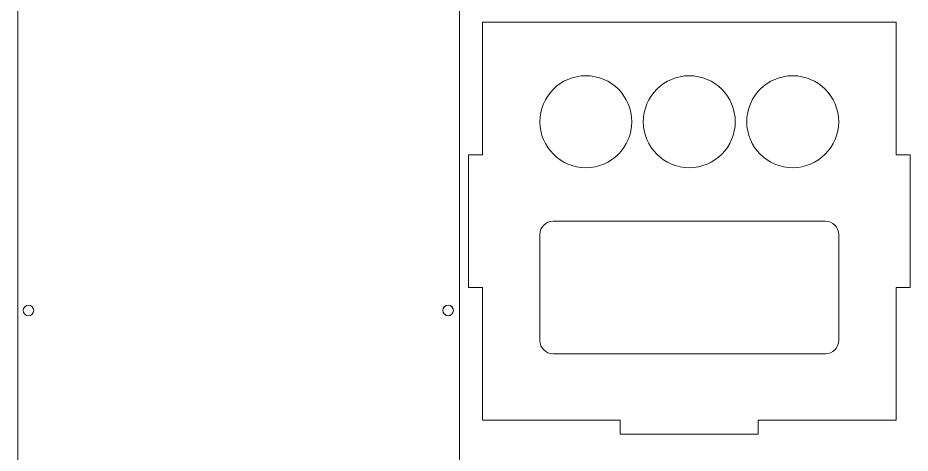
# Model space of a CAD drawing. Header units: inches. Extents: x -89 to 191, y -132 to 299.
# Drawn here: x -88.8 to 113.2, y 59.2 to 157.7 of the extents above; entities that cross this region are included whole.
import ezdxf

# ---------------------------------------------------------------- set-up
doc = ezdxf.new("R2010")
doc.units = ezdxf.units.IN
doc.header["$MEASUREMENT"] = 0
doc.layers.add('Layer 1', color=7, linetype='Continuous')

msp = doc.modelspace()

# ---------------------------------------------------------------- linework, layer by layer
at = {"layer": 'Layer 1', "color": 7, "lineweight": 13, "true_color": 0xffffff}
msp.add_lwpolyline([(16.33, 156.67), (109.98, 156.67), (109.98, 126.67), (113.15, 126.67), (113.15, 96.66), (109.98, 96.66), (109.98, 66.66), (78.76, 66.66), (78.76, 63.49), (47.54, 63.49), (47.54, 66.66), (16.33, 66.66), (16.33, 96.66), (13.15, 96.66), (13.15, 126.67), (16.33, 126.67), (16.33, 156.67)], dxfattribs=at)
for points, knots in [([(-88.85, 248.67), (-88.85, 276.28), (-66.46, 298.67), (-38.85, 298.67), (-11.23, 298.67), (11.15, 276.28), (11.15, 248.67), (11.15, 248.67), (11.15, -1.34), (11.15, -1.34), (11.15, -1.34), (-23.24, -1.34), (-23.24, -1.34), (-23.24, -1.34), (-23.24, -4.51), (-23.24, -4.51), (-23.24, -4.51), (-54.46, -4.51), (-54.46, -4.51), (-54.46, -4.51), (-54.46, -1.34), (-54.46, -1.34), (-54.46, -1.34), (-88.85, -1.34), (-88.85, -1.34), (-88.85, -1.34), (-88.85, 248.67), (-88.85, 248.67)], [0, 0, 0, 0, 1, 1, 1, 2, 2, 2, 3, 3, 3, 4, 4, 4, 5, 5, 5, 6, 6, 6, 7, 7, 7, 8, 8, 8, 9, 9, 9, 9]), ([(39.74, 144.57), (45.49, 144.57), (50.15, 139.91), (50.15, 134.17), (50.15, 128.42), (45.49, 123.76), (39.74, 123.76), (33.99, 123.76), (29.33, 128.42), (29.33, 134.17), (29.33, 139.91), (33.99, 144.57), (39.74, 144.57)], [0, 0, 0, 0, 1, 1, 1, 2, 2, 2, 3, 3, 3, 4, 4, 4, 4]), ([(63.15, 144.57), (68.9, 144.57), (73.56, 139.91), (73.56, 134.17), (73.56, 128.42), (68.9, 123.76), (63.15, 123.76), (57.41, 123.76), (52.75, 128.42), (52.75, 134.17), (52.75, 139.91), (57.41, 144.57), (63.15, 144.57)], [0, 0, 0, 0, 1, 1, 1, 2, 2, 2, 3, 3, 3, 4, 4, 4, 4]), ([(86.57, 144.57), (92.31, 144.57), (96.97, 139.91), (96.97, 134.17), (96.97, 128.42), (92.31, 123.76), (86.57, 123.76), (80.82, 123.76), (76.16, 128.42), (76.16, 134.17), (76.16, 139.91), (80.82, 144.57), (86.57, 144.57)], [0, 0, 0, 0, 1, 1, 1, 2, 2, 2, 3, 3, 3, 4, 4, 4, 4]), ([(32.33, 111.67), (32.33, 111.67), (93.97, 111.67), (93.97, 111.67), (95.63, 111.67), (96.97, 110.32), (96.97, 108.66), (96.97, 108.66), (96.97, 84.66), (96.97, 84.66), (96.97, 83.01), (95.63, 81.66), (93.97, 81.66), (93.97, 81.66), (32.33, 81.66), (32.33, 81.66), (30.68, 81.66), (29.33, 83.01), (29.33, 84.66), (29.33, 84.66), (29.33, 108.66), (29.33, 108.66), (29.33, 110.32), (30.68, 111.67), (32.33, 111.67)], [0, 0, 0, 0, 1, 1, 1, 2, 2, 2, 3, 3, 3, 4, 4, 4, 5, 5, 5, 6, 6, 6, 7, 7, 7, 8, 8, 8, 8]), ([(-86.45, 92.66), (-85.78, 92.66), (-85.25, 92.13), (-85.25, 91.46), (-85.25, 90.8), (-85.78, 90.26), (-86.45, 90.26), (-87.11, 90.26), (-87.65, 90.8), (-87.65, 91.46), (-87.65, 92.13), (-87.11, 92.66), (-86.45, 92.66)], [0, 0, 0, 0, 1, 1, 1, 2, 2, 2, 3, 3, 3, 4, 4, 4, 4]), ([(8.55, 92.69), (9.22, 92.69), (9.75, 92.15), (9.75, 91.49), (9.75, 90.83), (9.22, 90.29), (8.55, 90.29), (7.89, 90.29), (7.35, 90.83), (7.35, 91.49), (7.35, 92.15), (7.89, 92.69), (8.55, 92.69)], [0, 0, 0, 0, 1, 1, 1, 2, 2, 2, 3, 3, 3, 4, 4, 4, 4]), ([(8.55, 92.69), (9.22, 92.69), (9.75, 92.15), (9.75, 91.49), (9.75, 90.83), (9.22, 90.29), (8.55, 90.29), (7.89, 90.29), (7.35, 90.83), (7.35, 91.49), (7.35, 92.15), (7.89, 92.69), (8.55, 92.69)], [0, 0, 0, 0, 1, 1, 1, 2, 2, 2, 3, 3, 3, 4, 4, 4, 4]), ([(8.55, 92.66), (9.22, 92.66), (9.75, 92.13), (9.75, 91.46), (9.75, 90.8), (9.22, 90.26), (8.55, 90.26), (7.89, 90.26), (7.35, 90.8), (7.35, 91.46), (7.35, 92.13), (7.89, 92.66), (8.55, 92.66)], [0, 0, 0, 0, 1, 1, 1, 2, 2, 2, 3, 3, 3, 4, 4, 4, 4])]:
    msp.add_open_spline(points, degree=3, knots=knots, dxfattribs=at)

doc.saveas('drawing.dxf')
